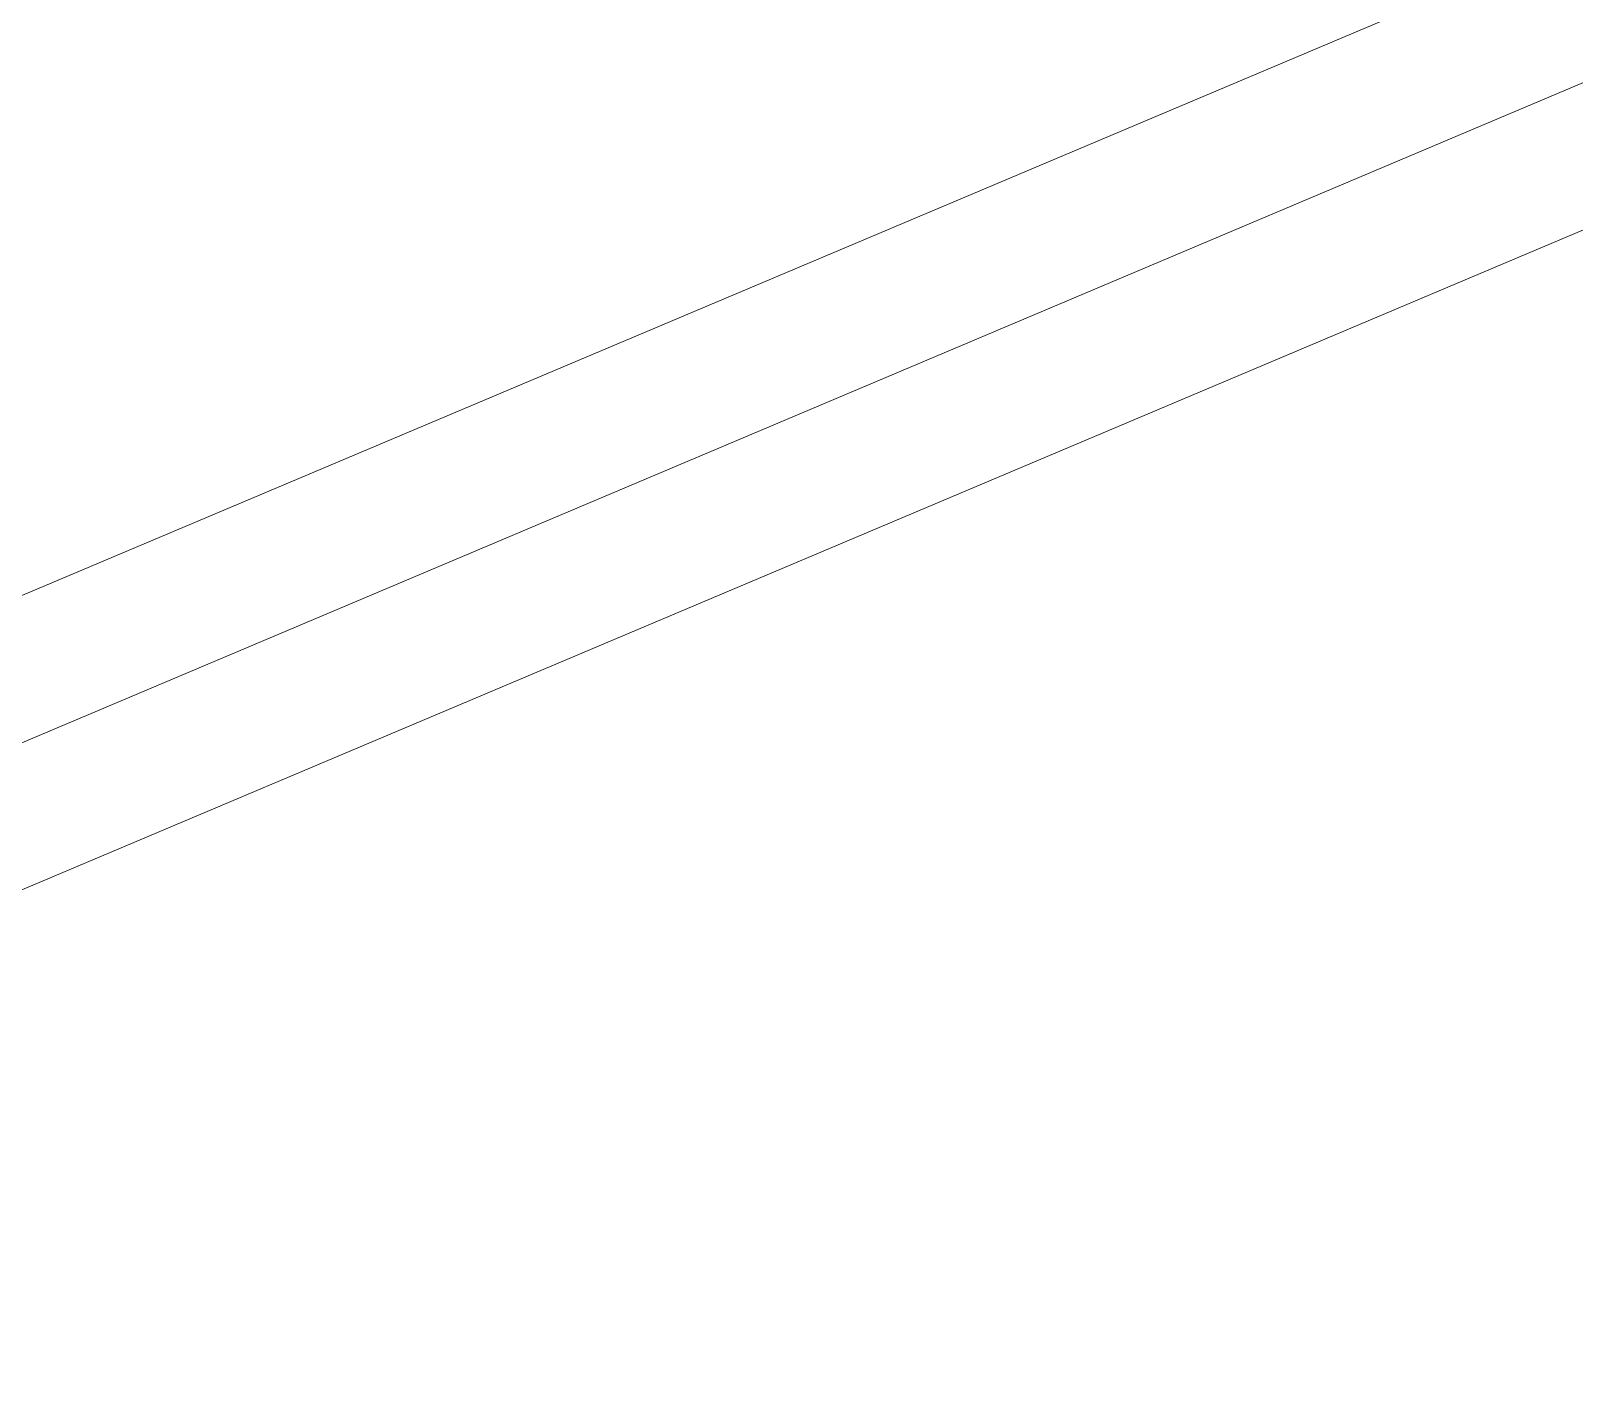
# Model space of a CAD drawing. Header units: millimetres. Extents: x -2893842 to -949497, y -1203244 to 262218.
# Drawn here: x -2242741 to -2240466, y -874183 to -872171 of the extents above; entities that cross this region are included whole.
import ezdxf

# ---------------------------------------------------------------- set-up
doc = ezdxf.new("R2010")
doc.units = ezdxf.units.MM
doc.layers.add('!!!_ Размеры', color=7, linetype='Continuous')
doc.layers.add('14_Ограждения', color=253, linetype='Continuous')
doc.linetypes.add('g5_472', pattern='A,0,-4,[25,GUGK_2005.shx,S=0.4,R=0,X=0,Y=-0.2],0', length=4)

# ---------------------------------------------------------------- blocks, each defined once
blk = doc.blocks.new('Топо_07.04.17')
at = {"layer": '14_Ограждения', "color": 7, "linetype": 'Continuous', "lineweight": 20}
blk.add_lwpolyline([(-288991.6, -721456.3), (-295416.8, -722147.2), (-308985.5, -722005.1), (-326691.7, -722050.7), (-334645, -722382.6), (-348495.7, -723027.6), (-367239, -721924.5), (-378178.6, -721048), (-388069.8, -717183.6), (-400889, -720969.7), (-402254.2, -717200.4), (-402066.2, -717132.3), (-401878.1, -717064.1), (-400641.2, -720479.4), (-388051.8, -716761.2), (-378087.9, -720654), (-367211.3, -721525.5), (-348493.3, -722627), (-334662.7, -721983), (-326700.5, -721650.8), (-308983.9, -721605.1), (-295436.1, -721747), (-289002.3, -721055.1)], dxfattribs=at)
at = {"layer": '14_Ограждения', "color": 7, "linetype": 'g5_472', "lineweight": 20}
blk.add_lwpolyline([(-402066.2, -717132.3), (-400765.1, -720724.5), (-388060.8, -716972.4), (-378133.2, -720851), (-367225.2, -721725), (-348494.5, -722827.3), (-334653.8, -722182.8), (-326696.1, -721850.8), (-308984.7, -721805.1), (-295426.4, -721947.1), (-288996.9, -721255.7), (-285681.3, -721434.4), (-275031.7, -721591.5), (-263183.6, -722672.3), (-258775.6, -727157.3), (-250921.6, -728433), (-223495.9, -735075.3), (-216043.1, -736319), (-215233.4, -732876.9), (-209272.3, -733852.4), (-201836, -731243.7)], dxfattribs=at)

msp = doc.modelspace()

# ---------------------------------------------------------------- block references
at = {"layer": '!!!_ Размеры', "color": 1, "lineweight": 0, "rotation": 6.471407436947433}
msp.add_blockref('Топо_07.04.17', (-1928038.79367, -112877.83782), dxfattribs=at)

doc.saveas('drawing.dxf')
